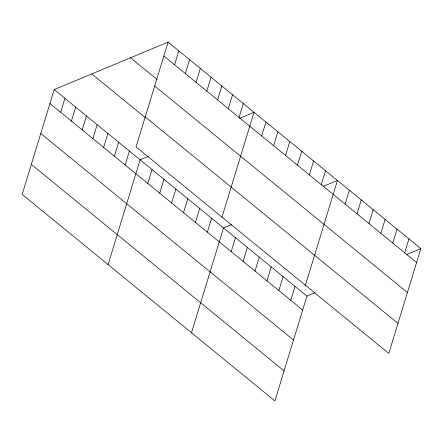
<?xml version="1.0" encoding="UTF-8"?>
<svg xmlns="http://www.w3.org/2000/svg" width="443" height="443" viewBox="0 0 443 443"><rect width="100%" height="100%" fill="white"/><g stroke="black" fill="none" stroke-linecap="round" stroke-linejoin="round"><path stroke-width="0.66" d="M168.107 42.102L136.067 146.899L388.81 353.403L420.85 248.606L168.107 42.102L54.19 89.597L22.15 194.394L274.893 400.898L306.933 296.101L315.078 292.707M60.68 112.289L64.933 98.374M71.417 121.066L75.675 107.151M82.16 129.843L86.413 115.928M92.903 138.62L97.155 124.704M103.645 147.397L107.898 133.481M114.388 156.174L118.641 142.258M125.125 164.951L129.384 151.03M108.081 264.609L140.121 159.807L148.267 156.412M174.592 64.789L178.845 50.873M147.785 183.457L152.038 169.542M185.335 73.566L189.587 59.65M159.701 193.198L163.954 179.277M196.077 82.343L200.33 68.427M171.613 202.933L175.871 189.017M206.815 91.12L211.073 77.204M217.557 99.897L221.816 85.981M183.529 212.668L187.782 198.752M228.3 108.673L232.553 94.758M195.446 222.403L199.699 208.487M239.043 117.45L243.296 103.535M207.357 232.138L211.616 218.222M221.998 217.109L254.038 112.312L239.63 118.32M191.487 332.754L223.527 227.957L231.672 224.562M261.697 135.962L265.955 122.046M231.191 251.607L235.443 237.692M273.613 145.697L277.866 131.781M243.107 261.342L247.36 247.427M285.53 155.432L289.783 141.516M255.018 271.077L259.277 257.161M297.447 165.167L301.7 151.251M266.935 280.812L271.188 266.896M309.358 174.902L313.616 160.986M278.852 290.547L283.105 276.631M321.275 184.637L325.527 170.721M290.763 300.282L295.021 286.366M305.404 285.259L337.444 180.456L323.036 186.464M345.103 204.107L349.361 190.191M357.019 213.842L361.272 199.926M368.936 223.582L373.189 209.661M380.853 233.317L385.105 219.401M392.764 243.052L397.022 229.136M404.68 252.787L408.933 238.871M406.441 254.614L420.85 248.606M163.849 56.017L416.597 262.522M130.513 57.773L157.11 79.507M154.679 86.008L407.427 292.513M145.232 116.908L397.98 323.412M91.784 73.92L145.492 117.805M54.19 89.597L306.933 296.101M49.937 103.512L302.68 310.017M40.767 133.504L293.51 340.008M31.32 164.403L284.063 370.907"/></g></svg>
